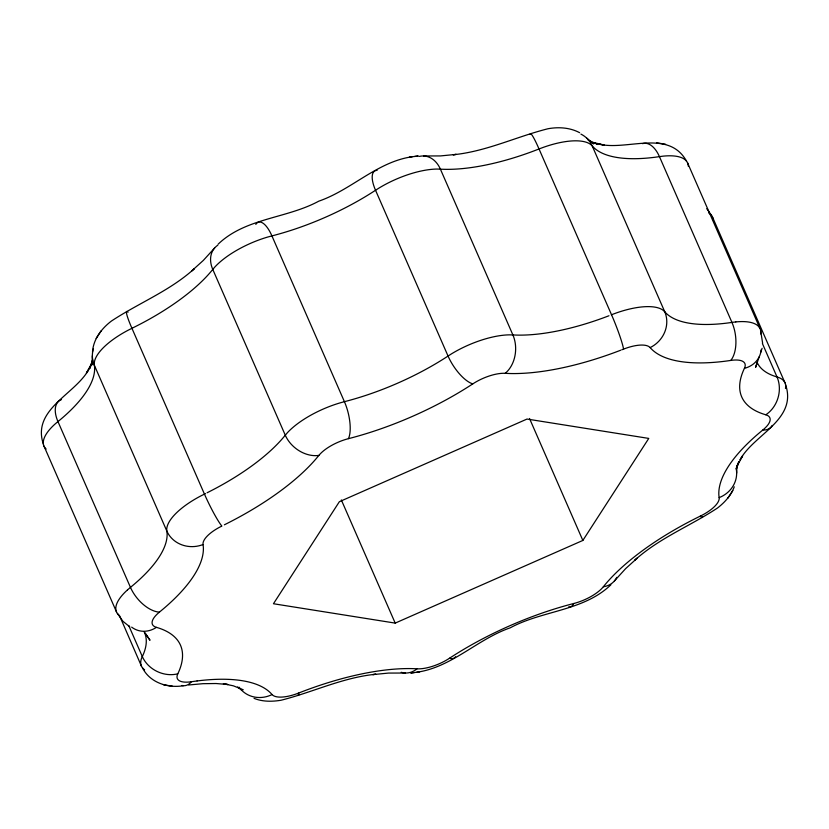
<?xml version="1.0" encoding="UTF-8"?>
<svg xmlns="http://www.w3.org/2000/svg" width="829" height="829" viewBox="0 0 829 829"><rect width="100%" height="100%" fill="white"/><g stroke="black" fill="none" stroke-linecap="round" stroke-linejoin="round"><path stroke-width="1.24" d="M92.351 355.807L92.071 364.843L92.61 359.817L89.874 368.356L91.501 363.693L86.403 373.06L88.941 369.195C75.356 394.5 31.388 409.246 43.45 444.396M736.649 473.193L736.888 465.452M92.516 352.045C93.231 339.382 101.552 328.553 111.355 321.092C138.547 303.093 169.644 291.01 194.162 268.834L191.717 270.907L203.354 260.389L214.618 248.016M736.794 465.421L736.39 469.183L738.743 461.857M760.784 352.252L762.1 348.294M759.177 356.874L755.561 367.382L757.26 362.501M738.722 461.805L737.499 465.307L742.597 455.94L740.059 459.805C753.644 434.5 797.612 419.754 785.55 384.604M614.382 580.984L625.646 568.611L637.283 558.093L634.838 560.166C659.356 537.99 690.453 525.918 717.645 507.908C724.753 502.353 731.157 495.4 734.256 486.82M128.702 625.46L142.298 656.537L141.386 658.754A55.812 20.994 -23.6 0 0 144.609 669.822M582.849 540.446L648.765 438.417L527.016 419.049L339.362 501.711L273.456 603.74L395.205 623.107L582.849 540.446L529.513 418.469M96.174 338.439L101.211 330.75M727.789 498.25L732.826 490.561M620.714 350.211L620.051 350.47A167.427 62.983 -23.6 0 1 509.876 373.527L505.193 373.319A27.751 10.435 -23.6 0 0 472.799 383.879A167.862 63.139 -23.6 0 1 348.418 438.676A27.751 10.435 -23.6 0 0 318.896 455.401L315.911 458.965A167.323 62.942 -23.6 0 1 225.219 524.384L224.379 524.809M127.521 589.865L134.101 584.331A139.521 52.486 -23.6 0 0 167.012 532.239L166.743 530.104A55.771 20.984 -23.6 0 1 200.276 496.219L205.499 493.556M218.131 244.182C245.457 217.923 286.606 218.597 318.761 201.178C351.61 189.862 377.257 161.676 412.365 156.722M610.869 584.818C583.543 611.077 542.394 610.403 510.239 627.822C477.39 639.138 451.743 667.324 416.635 672.278M61.46 399.599A27.896 15.357 50.8 0 0 57.957 421.578L55.015 424.075A55.833 21.005 -23.6 0 0 46.144 449.038M197.095 680.941L191.395 681.739A27.751 10.435 -23.6 0 1 177.82 673.801A167.862 63.139 -23.6 0 0 156.453 627.346A27.751 10.435 -23.6 0 1 159.427 612.134L163.769 608.496A167.427 62.983 -23.6 0 0 203.25 545.99L203.053 544.529A27.782 10.456 -23.6 0 1 221.861 526.073A27.896 2.912 63.9 0 1 204.442 494.074L131.935 328.294A27.896 2.912 63.9 0 1 128.039 312.253M207.074 492.778L207.25 492.695A139.427 52.445 -23.6 0 0 282.803 438.168L287.383 432.738A55.812 20.994 -23.6 0 1 340.118 402.873L344.418 401.682A139.883 52.621 -23.6 0 0 448.064 356.045L451.795 353.662A55.812 20.994 -23.6 0 1 509.607 334.854L516.799 335.092A139.521 52.486 -23.6 0 0 608.61 315.89L608.973 315.745M611.346 314.823L613.729 313.901A55.771 20.984 -23.6 0 1 663.304 310.409L664.723 311.714A27.896 25.689 -40.4 0 1 650.154 347.589A167.531 63.014 -23.6 0 0 730.805 360.428A27.782 10.445 -23.6 0 1 744.411 368.356A167.531 63.014 -23.6 0 0 765.799 414.79A27.782 10.445 -23.6 0 1 762.804 430.013A167.531 63.014 -23.6 0 0 719.137 497.638A27.782 10.445 -23.6 0 1 700.35 516.084A167.531 63.014 -23.6 0 0 603.346 586.756A27.782 10.445 -23.6 0 1 573.803 603.491A27.896 10.321 75.7 0 1 568.621 606.921M650.112 347.61A27.792 10.456 -23.6 0 0 623.563 349.123L621.802 349.786M414.707 156.453L418.293 156.018L409.464 157.075M414.293 672.547L410.707 672.982L419.536 671.925M735.81 321.911L731.945 322.408A139.604 52.517 -23.6 0 1 664.703 311.725M183.427 685.718C167.893 688.402 149.914 682.681 142.484 667.873M188.597 684.992L202.918 683.687L216.058 683.521L227.851 684.505L223.364 683.759L233.322 685.811L243.249 689.78M423.546 155.976L440.479 155.925L456.24 154.381L453.121 154.764C486.167 151.552 516.218 136.733 548 128.744C558.642 126.816 569.969 127.542 579.637 132.692M405.454 673.024L388.521 673.075L372.76 674.619L375.879 674.236C342.833 677.448 312.782 692.267 281 700.256C272.047 701.728 262.565 701.831 254.047 698.35M686.516 161.127C668.578 129.003 627.584 150.712 599.574 144.256L604.103 145.013L593.554 142.536L598.061 144.505L588.207 140.194M656.527 142.764L665.604 144.277M163.396 684.723L172.473 686.236M589.709 140.847L593.751 143.852L586.652 138.06M129.78 626.828L122.961 621.325L117.386 613.45M237.519 686.992L241.508 689.997M706.733 208.659L711.614 215.55M144.267 631.885L149.997 640.268L145.842 634.071M785.011 382.894L712.515 217.105M759.975 328.439L687.469 162.65M43.989 446.106L116.485 611.895M762.411 343.558L777.011 376.946A27.896 23.554 -73.9 0 1 765.809 414.78M664.723 311.714L592.217 145.925L590.849 144.598A55.833 21.005 -23.6 0 0 543.43 147.313L539.026 148.961A139.604 52.517 -23.6 0 1 440.386 169.157L437.121 169.054A55.833 21.005 -23.6 0 0 379.299 187.882L375.537 190.255A139.604 52.517 -23.6 0 1 271.912 235.902L267.612 237.073A55.833 21.005 -23.6 0 0 214.898 266.959L212.773 269.415A139.604 52.517 -23.6 0 1 131.946 328.294L127.759 330.419A55.833 21.005 -23.6 0 0 94.257 363.351L94.34 365.237L166.857 531.099A27.896 25.72 -8.9 0 0 203.053 544.529M341.341 499.949L395.205 623.107M57.957 421.578L130.454 587.367A27.896 15.368 50.8 0 0 159.386 612.134M119.48 615.574L141.531 666.35M760.566 330.129L762.639 343.258M348.429 438.645A27.896 10.321 75.7 0 0 344.418 401.682L271.922 235.892A27.896 10.321 75.7 0 0 255.819 224.39M623.553 349.102A27.896 2.549 68.5 0 0 611.533 314.751L539.026 148.961A27.896 2.549 68.5 0 0 530.208 134.402M580.922 134.101A27.896 25.689 -40.4 0 1 592.217 145.925A139.604 52.517 -23.6 0 0 659.428 156.629L663.304 156.132A55.833 21.005 -23.6 0 1 688.277 166.183M730.815 360.418A27.896 15.067 81.5 0 0 731.945 322.408L659.438 156.619A27.896 15.067 81.5 0 0 642.558 143.655M757.126 362.439A139.49 52.476 -23.6 0 0 777.011 376.946L779.301 377.755A55.833 21.005 -23.6 0 1 785.477 388.459M144.401 632.34A139.883 52.621 -23.6 0 1 142.339 656.527M177.769 673.811A27.896 23.699 25.6 0 1 142.298 656.537M318.854 455.401A27.896 21.005 38.7 0 1 285.28 435.194L212.773 269.415A27.896 21.005 38.7 0 1 217.809 245.187M94.361 365.226A139.604 52.517 -23.6 0 1 57.968 421.578M94.34 365.237A27.896 25.72 -8.9 0 1 93.335 348.885M472.768 383.868A27.896 10.663 56.7 0 1 448.043 356.035L375.537 190.255A27.896 10.663 56.7 0 1 377.112 170.359M505.193 373.319A27.896 20.787 -86.6 0 0 512.892 334.937L440.396 169.147A27.896 20.787 -86.6 0 0 419.35 156.412M761.157 349.838A27.896 23.699 25.6 0 1 744.452 368.335M736.111 468.24A27.896 25.72 -8.9 0 1 719.157 497.628M772.224 425.412A27.896 15.357 50.8 0 1 762.835 430.023M616.755 577.357A27.896 21.005 38.7 0 1 603.367 586.756M702.536 516.778A27.896 2.912 63.9 0 1 700.37 516.094M455.629 656.692A27.896 10.663 56.7 0 1 449.453 658.278A27.782 10.445 -23.6 0 1 417.049 668.806A167.531 63.014 -23.6 0 0 298.658 693.044A27.771 10.445 -23.6 0 1 272.109 694.547M449.442 658.278A167.531 63.014 -23.6 0 1 573.792 603.502M298.658 693.054A27.896 2.549 68.5 0 1 297.88 695.023M417.018 668.837A27.896 20.787 -86.6 0 1 401.215 672.298M191.395 681.728A27.896 15.067 81.5 0 1 181.852 685.469M239.084 687.179A27.896 25.689 -40.4 0 0 272.067 694.567L271.135 693.531A167.323 62.942 -23.6 0 0 197.084 680.951M156.401 627.377A27.896 23.554 -73.9 0 1 131.656 627.139M735.8 321.921A55.833 21.005 -23.6 0 1 760.628 333.942M119.417 615.45A55.812 20.994 -23.6 0 1 127.531 589.865M708.743 212.98A55.833 21.005 -23.6 0 1 713.158 219.726"/></g></svg>
